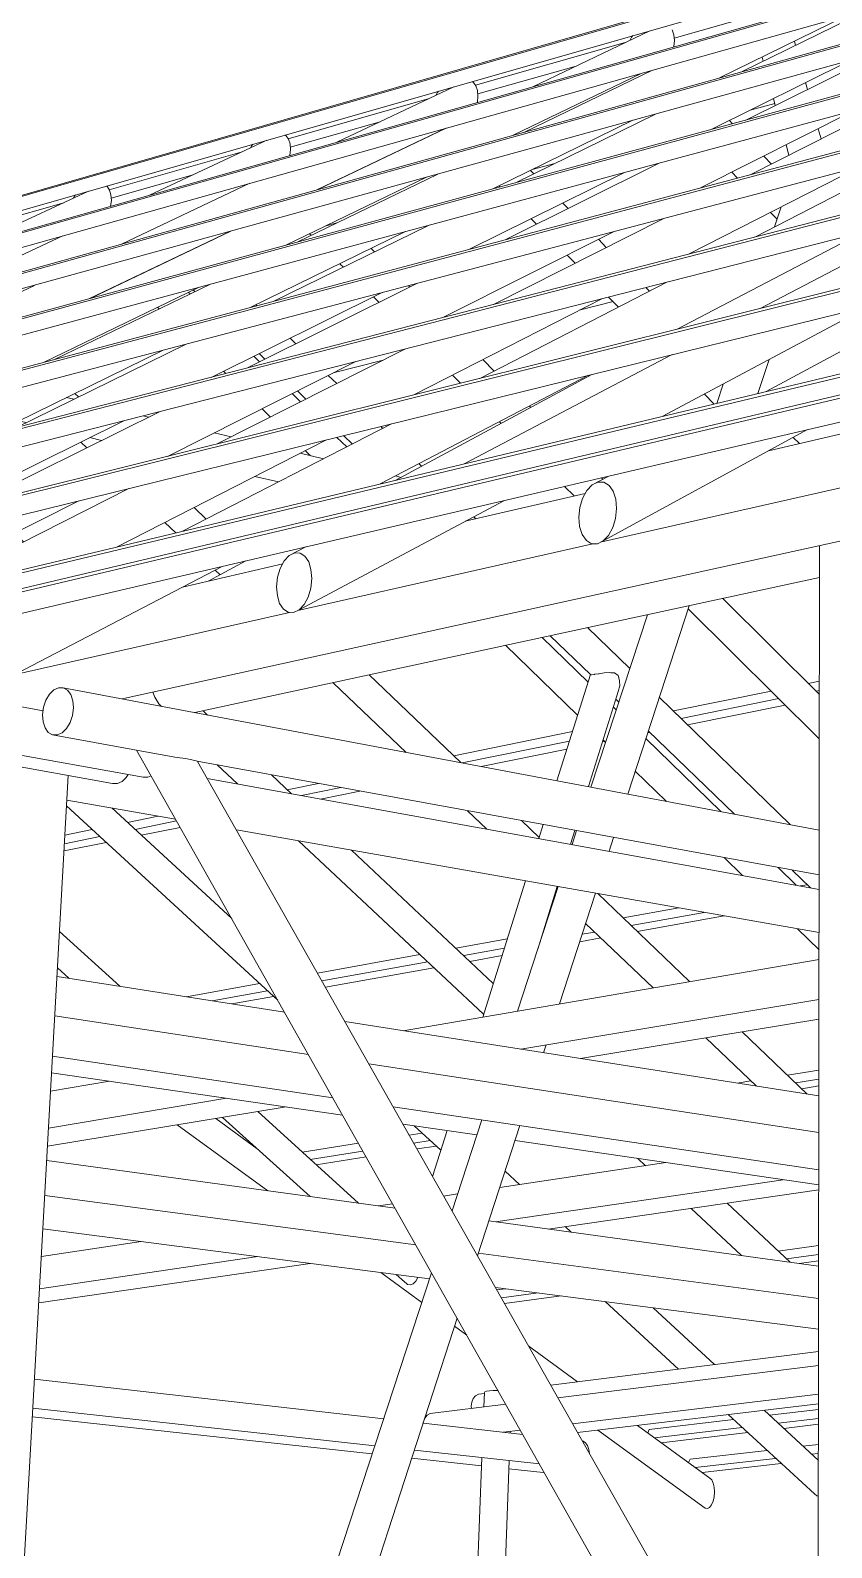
# Model space of a CAD drawing. Header units: millimetres. Extents: x -71878 to 121433, y -67383 to 83273.
# Drawn here: x -41874 to -31447, y 53587 to 73334 of the extents above; entities that cross this region are included whole.
import ezdxf

# ---------------------------------------------------------------- set-up
doc = ezdxf.new("R2010")
doc.units = ezdxf.units.MM
doc.header["$MEASUREMENT"] = 0
for name, color, linetype in [('COLUMNAS', 7, 'Continuous'), ('ENTIRADO', 7, 'Continuous'), ('Vigas', 7, 'Continuous')]:
    doc.layers.add(name, color=color, linetype=linetype)
for name, color, linetype, lineweight in [('COLUMNAS_Pluma_Nº__1', 7, 'Continuous', 0), ('ENTIRADO_Pluma_Nº__21', 7, 'Continuous', 5), ('Vigas_Pluma_Nº__21', 7, 'Continuous', 5)]:
    doc.layers.add(name, color=color, linetype=linetype, lineweight=lineweight)

# ---------------------------------------------------------------- blocks, each defined once
blk = doc.blocks.new('Elem Sección_1_3')
at = {"layer": 'COLUMNAS_Pluma_Nº__1', "linetype": 'Continuous'}
for p, q in [((-1514, -20779), (-9887, -5942)), ((-1022, -20347), (-9094, -6087))]:
    blk.add_line(p, q, dxfattribs=at)
blk = doc.blocks.new('Elem Sección_34_3')
at = {"layer": 'Vigas_Pluma_Nº__21', "linetype": 'Continuous'}
for p, q in [((-10903, -5129), (-10965, -5158)), ((-10841, -5130), (-10903, -5129)), ((-10786, -5161), (-10841, -5130)), ((-1005, -6981), (-10841, -5130)), ((-11069, -5292), (-11099, -5383)), ((-11022, -5214), (-11069, -5292)), ((-10965, -5158), (-11022, -5214)), ((-10743, -5219), (-10786, -5161)), ((-10717, -5299), (-10743, -5219)), ((-10709, -5392), (-10717, -5299)), ((-11099, -5383), (-11112, -5480)), ((-11112, -5480), (-11104, -5573)), ((-10752, -5581), (-10722, -5489)), ((-10722, -5489), (-10709, -5392)), ((-11104, -5573), (-11078, -5652)), ((-11078, -5652), (-11036, -5710)), ((-11036, -5710), (-10981, -5742)), ((-10919, -5743), (-10856, -5715)), ((-10856, -5715), (-10799, -5659)), ((-10799, -5659), (-10752, -5581)), ((-10981, -5742), (-10919, -5743)), ((-9390, -6033), (-10981, -5742)), ((-9390, -6033), (-9359, -6036)), ((-9359, -6036), (-9252, -6052)), ((-9252, -6052), (-9167, -6066)), ((-9167, -6066), (-9112, -6079)), ((-9098, -6086), (-9112, -6079)), ((-1006, -7566), (-9098, -6086))]:
    blk.add_line(p, q, dxfattribs=at)
blk = doc.blocks.new('Elem Sección_35_3')
at = {"layer": 'Vigas_Pluma_Nº__21', "linetype": 'Continuous'}
for p, q in [((-6821, -15100), (-11243, -14618)), ((-5399, -15255), (-6307, -15156)), ((-4595, -15342), (-5043, -15293)), ((-4595, -15342), (-4584, -15339))]:
    blk.add_line(p, q, dxfattribs=at)
blk = doc.blocks.new('Elem Sección_37_3')
at = {"layer": 'Vigas_Pluma_Nº__21', "linetype": 'Continuous'}
for p, q in [((-6074, -12822), (-11107, -12171)), ((-1013, -13477), (-5219, -12933))]:
    blk.add_line(p, q, dxfattribs=at)
blk = doc.blocks.new('Elem Sección_38_3')
at = {"layer": 'Vigas_Pluma_Nº__21', "linetype": 'Continuous'}
for p, q in [((-1006, -7753), (-8968, -6310)), ((-9380, -6840), (-10795, -6591)), ((-1007, -8315), (-8588, -6980))]:
    blk.add_line(p, q, dxfattribs=at)
blk = doc.blocks.new('Elem Sección_39_3')
at = {"layer": 'Vigas_Pluma_Nº__21', "linetype": 'Continuous'}
for p, q in [((-10923, -8886), (-7964, -9350)), ((-7177, -9474), (-1010, -10441))]:
    blk.add_line(p, q, dxfattribs=at)
blk = doc.blocks.new('Elem Sección_41_3')
at = {"layer": 'Vigas_Pluma_Nº__21', "linetype": 'Continuous'}
blk.add_line((4701, -2024), (-10075, -5274), dxfattribs=at)
blk = doc.blocks.new('Elem Sección_42_3')
at = {"layer": 'Vigas_Pluma_Nº__21', "linetype": 'Continuous'}
for p, q in [((-9131, -5452), (-1001, -3694)), ((-9650, -5251), (-9675, -5186)), ((-9596, -5337), (-9650, -5251)), ((-9596, -5337), (-9563, -5371))]:
    blk.add_line(p, q, dxfattribs=at)
blk = doc.blocks.new('Elem Sección_43_3')
at = {"layer": 'Vigas_Pluma_Nº__21', "linetype": 'Continuous'}
for p, q in [((-4110, -9955), (-1008, -9444)), ((-11047, -11097), (-7941, -10585))]:
    blk.add_line(p, q, dxfattribs=at)
blk = doc.blocks.new('Elem Sección_44_3')
at = {"layer": 'Vigas_Pluma_Nº__21', "linetype": 'Continuous'}
for p, q in [((-6418, -9593), (-1007, -8664)), ((-4887, -9833), (-1008, -9185)), ((-11007, -10380), (-10242, -10249)), ((-11034, -10859), (-8717, -10472))]:
    blk.add_line(p, q, dxfattribs=at)
blk = doc.blocks.new('Elem Sección_45_3')
at = {"layer": 'Vigas_Pluma_Nº__21', "linetype": 'Continuous'}
blk.add_line((-1015, -14448), (-4149, -14823), dxfattribs=at)
blk = doc.blocks.new('Elem Sección_46_3')
at = {"layer": 'Vigas_Pluma_Nº__21', "linetype": 'Continuous'}
for p, q in [((-4406, -14369), (-1014, -13948)), ((-4214, -14709), (-1015, -14322)), ((-6105, -14597), (-6135, -14633)), ((-6068, -14576), (-6105, -14597)), ((-6068, -14576), (-5084, -14454)), ((-6156, -14690), (-6157, -14700)), ((-6135, -14633), (-6146, -14660)), ((-5118, -14818), (-4893, -14791))]:
    blk.add_line(p, q, dxfattribs=at)
blk = doc.blocks.new('Elem Sección_47_3')
at = {"layer": 'Vigas_Pluma_Nº__21', "linetype": 'Continuous'}
for p, q in [((-5162, -11634), (-3000, -11309)), ((-5216, -12081), (-1473, -11532)), ((-6741, -11872), (-6556, -11844)), ((-5892, -11744), (-5712, -11717)), ((-11127, -12532), (-9828, -12337)), ((-11150, -12950), (-8308, -12533))]:
    blk.add_line(p, q, dxfattribs=at)
blk = doc.blocks.new('Elem Sección_48_3')
at = {"layer": 'Vigas_Pluma_Nº__21', "linetype": 'Continuous'}
for p, q in [((-4534, -12174), (-1011, -11665)), ((-11160, -13133), (-7627, -12622))]:
    blk.add_line(p, q, dxfattribs=at)
blk = doc.blocks.new('Elem Sección_49_3')
at = {"layer": 'Vigas_Pluma_Nº__21', "linetype": 'Continuous'}
for p, q in [((-6671, -14642), (-11216, -14129)), ((-6786, -14994), (-11237, -14505)), ((-4862, -14847), (-6159, -14700)), ((-4078, -14935), (-4086, -14935)), ((-4044, -14957), (-4078, -14935)), ((-4018, -14993), (-4044, -14957)), ((-4001, -15041), (-4018, -14993)), ((-4646, -15229), (-6273, -15051)), ((-3995, -15095), (-4001, -15041))]:
    blk.add_line(p, q, dxfattribs=at)
blk = doc.blocks.new('Elem Sección_50_3')
at = {"layer": 'Vigas_Pluma_Nº__21', "linetype": 'Continuous'}
for p, q in [((-10952, -9401), (-7651, -9904)), ((-10981, -9925), (-7334, -10465)), ((-6865, -10024), (-1010, -10917)), ((-6550, -10582), (-1011, -11402))]:
    blk.add_line(p, q, dxfattribs=at)
blk = doc.blocks.new('Elem Sección_51_3')
at = {"layer": 'Vigas_Pluma_Nº__21', "linetype": 'Continuous'}
for p, q in [((-7206, -10693), (-10993, -10139)), ((-5460, -10949), (-6422, -10808)), ((-1011, -11600), (-4963, -11022))]:
    blk.add_line(p, q, dxfattribs=at)
blk = doc.blocks.new('Elem Sección_54_3')
at = {"layer": 'Vigas_Pluma_Nº__21', "linetype": 'Continuous'}
for p, q in [((-4499, -14205), (-1014, -13767)), ((-5506, -14380), (-5525, -14427)), ((-5476, -14344), (-5506, -14380)), ((-5440, -14323), (-5476, -14344)), ((-5440, -14323), (-5362, -14314)), ((-5525, -14427), (-5532, -14481)), ((-5532, -14481), (-5529, -14509))]:
    blk.add_line(p, q, dxfattribs=at)
blk = doc.blocks.new('Elem Sección_57_3')
at = {"layer": 'Vigas_Pluma_Nº__21', "linetype": 'Continuous'}
for p, q in [((-1663, -2045), (195, -1613)), ((-3833, -3228), (310, -2291)), ((-5611, -2963), (-4049, -2600)), ((-7790, -4123), (-3950, -3254)), ((-9288, -3818), (-7985, -3515)), ((-11469, -4955), (-7899, -4148))]:
    blk.add_line(p, q, dxfattribs=at)
blk = doc.blocks.new('Elem Sección_59_3')
at = {"layer": 'COLUMNAS_Pluma_Nº__1', "linetype": 'Continuous'}
blk.add_line((-11611, -21197), (-10777, -6271), dxfattribs=at)
blk = doc.blocks.new('Elem Sección_61_3')
at = {"layer": 'Vigas_Pluma_Nº__21', "linetype": 'Continuous'}
for p, q in [((-6524, -11902), (-11057, -11282)), ((-6254, -12380), (-11083, -11738)), ((-1012, -12656), (-5303, -12069)), ((-1013, -13077), (-5440, -12488))]:
    blk.add_line(p, q, dxfattribs=at)
blk = doc.blocks.new('Elem Sección_66_3')
at = {"layer": 'Vigas_Pluma_Nº__21', "linetype": 'Continuous'}
for p, q in [((-11815, -5347), (-11754, -5319)), ((-11754, -5319), (-11693, -5320)), ((-11693, -5320), (-11639, -5351)), ((-11693, -5320), (-11105, -5429)), ((-11948, -5571), (-11917, -5480)), ((-11917, -5480), (-11872, -5403)), ((-11872, -5403), (-11815, -5347)), ((-11639, -5351), (-11597, -5409)), ((-11597, -5409), (-11571, -5488)), ((-11571, -5488), (-11564, -5580)), ((-11960, -5667), (-11948, -5571)), ((-11953, -5759), (-11960, -5667)), ((-11577, -5676), (-11607, -5768)), ((-11564, -5580), (-11577, -5676)), ((-11927, -5838), (-11953, -5759)), ((-11886, -5895), (-11927, -5838)), ((-11832, -5927), (-11886, -5895)), ((-11709, -5900), (-11771, -5928)), ((-11653, -5845), (-11709, -5900)), ((-11607, -5768), (-11653, -5845)), ((-11771, -5928), (-11832, -5927)), ((-11832, -5927), (-9804, -6292)), ((-9743, -6294), (-9804, -6292)), ((-9700, -6275), (-9743, -6294))]:
    blk.add_line(p, q, dxfattribs=at)
blk = doc.blocks.new('Elem Sección_67_3')
at = {"layer": 'Vigas_Pluma_Nº__21', "linetype": 'Continuous'}
for p, q in [((-12310, -5567), (-12265, -5490)), ((-12265, -5490), (-12209, -5435)), ((-12209, -5435), (-12148, -5407)), ((-12148, -5407), (-12088, -5408)), ((-12088, -5408), (-12034, -5439)), ((-12088, -5408), (-11896, -5444)), ((-12034, -5439), (-11992, -5497)), ((-11992, -5497), (-11967, -5575)), ((-12353, -5753), (-12340, -5658)), ((-12340, -5658), (-12310, -5567)), ((-11960, -5667), (-11972, -5763)), ((-11967, -5575), (-11960, -5667)), ((-12346, -5845), (-12353, -5753)), ((-12320, -5923), (-12346, -5845)), ((-12279, -5981), (-12320, -5923)), ((-12003, -5854), (-12048, -5931)), ((-11972, -5763), (-12003, -5854)), ((-12226, -6012), (-12279, -5981)), ((-12165, -6014), (-12226, -6012)), ((-12226, -6012), (-10199, -6375)), ((-12104, -5986), (-12165, -6014)), ((-12048, -5931), (-12104, -5986)), ((-10021, -6295), (-10077, -6349)), ((-9998, -6257), (-10021, -6295)), ((-10138, -6377), (-10199, -6375)), ((-10077, -6349), (-10138, -6377))]:
    blk.add_line(p, q, dxfattribs=at)
blk = doc.blocks.new('Elem Sección_79_3')
at = {"layer": 'COLUMNAS_Pluma_Nº__1', "linetype": 'Continuous'}
for p, q in [((-1023, -20748), (-1000, -3278)), ((-382, -20464), (-330, -3514)), ((-384, -21408), (-384, -21366))]:
    blk.add_line(p, q, dxfattribs=at)
blk = doc.blocks.new('Elem Sección_156_3')
at = {"layer": 'COLUMNAS_Pluma_Nº__1', "linetype": 'Continuous'}
for p, q in [((4057, -13751), (4016, -13823)), ((3871, -14079), (3568, -14612)), ((4265, -14177), (3715, -15148)), ((3248, -15176), (280, -20403)), ((3395, -15712), (720, -20432)), ((-2096, -24587), (-5584, -30730)), ((-1642, -24600), (-5117, -30730)), ((-5576, -30732), (-5584, -30730)), ((-5545, -30733), (-5576, -30732)), ((-5495, -30734), (-5545, -30733)), ((-5431, -30735), (-5495, -30734)), ((-5359, -30735), (-5431, -30735)), ((-5287, -30735), (-5359, -30735)), ((-5220, -30734), (-5287, -30735)), ((-5167, -30733), (-5220, -30734)), ((-5131, -30732), (-5167, -30733)), ((-5117, -30730), (-5131, -30732))]:
    blk.add_line(p, q, dxfattribs=at)
blk = doc.blocks.new('Elem Sección_158_3')
at = {"layer": 'COLUMNAS_Pluma_Nº__1', "linetype": 'Continuous'}
for p, q in [((-5362, -14300), (-5369, -14489)), ((-5356, -14292), (-5362, -14300)), ((-5333, -14285), (-5356, -14292)), ((-5295, -14280), (-5333, -14285)), ((-5247, -14276), (-5295, -14280)), ((-5192, -14275), (-5247, -14276)), ((-5184, -14275), (-5192, -14275)), ((-5025, -14807), (-5026, -14828)), ((-5395, -15147), (-5604, -20478)), ((-5039, -15186), (-5232, -20485)), ((-5386, -24714), (-5604, -30717)), ((-5617, -30719), (-5647, -30721)), ((-5604, -30717), (-5617, -30719))]:
    blk.add_line(p, q, dxfattribs=at)
blk = doc.blocks.new('Elem Sección_170_3')
at = {"layer": 'Vigas_Pluma_Nº__21', "linetype": 'Continuous'}
for p, q in [((-1697, -1275), (995, 171)), ((-3815, -3219), (-1156, -1769)), ((-4084, -2664), (-4029, -2563)), ((-4029, -2563), (-3960, -2490)), ((-3960, -2490), (-3744, -2374)), ((-3960, -2490), (-3884, -2453)), ((-3884, -2453), (-3808, -2455)), ((-3808, -2455), (-3740, -2496)), ((-3740, -2496), (-3686, -2572)), ((-4120, -2784), (-4084, -2664)), ((-3686, -2572), (-3652, -2676)), ((-3652, -2676), (-3641, -2797)), ((-4133, -2910), (-4120, -2784)), ((-4122, -3032), (-4133, -2910)), ((-3654, -2925), (-3690, -3045)), ((-3641, -2797), (-3654, -2925)), ((-4089, -3136), (-4122, -3032)), ((-4035, -3212), (-4089, -3136)), ((-3746, -3147), (-3815, -3219)), ((-3690, -3045), (-3746, -3147)), ((-3967, -3254), (-4035, -3212)), ((-3891, -3256), (-3967, -3254)), ((-3815, -3219), (-3891, -3256))]:
    blk.add_line(p, q, dxfattribs=at)
blk = doc.blocks.new('Elem Sección_171_3')
at = {"layer": 'Vigas_Pluma_Nº__21', "linetype": 'Continuous'}
for p, q in [((652, 1079), (-1775, -194)), ((-351, -161), (-3050, -1599)), ((-2917, -794), (-5627, -2216)), ((-5101, -2692), (-7774, -4115)), ((-7684, -3296), (-7901, -3409)), ((-7966, -3479), (-8018, -3576)), ((-7901, -3409), (-7966, -3479)), ((-7830, -3374), (-7901, -3409)), ((-7760, -3376), (-7830, -3374)), ((-7697, -3417), (-7760, -3376)), ((-7648, -3491), (-7697, -3417)), ((-7618, -3592), (-7648, -3491)), ((-8052, -3692), (-8065, -3814)), ((-8018, -3576), (-8052, -3692)), ((-7622, -3832), (-7609, -3709)), ((-7609, -3709), (-7618, -3592)), ((-8065, -3814), (-8056, -3931)), ((-8056, -3931), (-8026, -4032)), ((-7709, -4045), (-7657, -3948)), ((-7657, -3948), (-7622, -3832)), ((-8026, -4032), (-7977, -4106)), ((-7977, -4106), (-7915, -4147)), ((-7845, -4150), (-7774, -4115)), ((-7774, -4115), (-7709, -4045)), ((-7915, -4147), (-7845, -4150))]:
    blk.add_line(p, q, dxfattribs=at)
blk = doc.blocks.new('Elem Sección_172_3')
at = {"layer": 'Vigas_Pluma_Nº__21', "linetype": 'Continuous'}
for p, q in [((354, 1867), (-1842, 737)), ((-428, 803), (-2860, -465)), ((-2980, 152), (-5421, -1104)), ((-4005, -1062), (-6718, -2477)), ((-6569, -1694), (-9288, -3093)), ((-8776, -3551), (-11454, -4948))]:
    blk.add_line(p, q, dxfattribs=at)
blk = doc.blocks.new('Elem Sección_173_3')
at = {"layer": 'Vigas_Pluma_Nº__21', "linetype": 'Continuous'}
for p, q in [((91, 2555), (-1904, 1547)), ((-495, 1643), (-2695, 517)), ((-3037, 975), (-5245, -141)), ((-3834, -66), (-6278, -1318)), ((-6388, -718), (-8837, -1956)), ((-7427, -1906), (-10147, -3299)), ((-9988, -2537), (-12709, -3912))]:
    blk.add_line(p, q, dxfattribs=at)
blk = doc.blocks.new('Elem Sección_174_3')
at = {"layer": 'Vigas_Pluma_Nº__21', "linetype": 'Continuous'}
for p, q in [((-143, 3162), (-1959, 2259)), ((-551, 2382), (-2548, 1376)), ((-3088, 1698), (-5093, 701)), ((-3682, 805), (-5893, -308)), ((-6230, 135), (-8446, -967)), ((-7036, -884), (-9486, -2118)), ((-9591, -1536), (-12043, -2755)), ((-10637, -2697), (-13358, -4067))]:
    blk.add_line(p, q, dxfattribs=at)
blk = doc.blocks.new('Elem Sección_175_3')
at = {"layer": 'Vigas_Pluma_Nº__21', "linetype": 'Continuous'}
for p, q in [((-350, 3702), (-2007, 2889)), ((-600, 3036), (-2418, 2134)), ((-3133, 2338), (-4958, 1443)), ((-3548, 1574), (-5554, 578)), ((-6091, 887), (-8102, -98)), ((-6692, 13), (-8908, -1086)), ((-9243, -657), (-11461, -1745)), ((-10054, -1654), (-12505, -2871))]:
    blk.add_line(p, q, dxfattribs=at)
blk = doc.blocks.new('Elem Sección_176_3')
at = {"layer": 'Vigas_Pluma_Nº__21', "linetype": 'Continuous'}
for p, q in [((-2302, 2807), (-644, 3619)), ((-4838, 2103), (-3173, 2908)), ((-5254, 1362), (-3428, 2256)), ((-7798, 670), (-5968, 1556)), ((-8399, -177), (-6388, 807)), ((-10948, -854), (-8934, 120)), ((-11758, -1821), (-9540, -735))]:
    blk.add_line(p, q, dxfattribs=at)
blk = doc.blocks.new('Elem Sección_177_3')
at = {"layer": 'Vigas_Pluma_Nº__21', "linetype": 'Continuous'}
for p, q in [((-4731, 2693), (-3210, 3420)), ((-2917, 3433), (-2895, 3370)), ((-2895, 3370), (-2888, 3295)), ((-2896, 3215), (-2897, 3212)), ((-2888, 3295), (-2896, 3215)), ((-4987, 2061), (-3322, 2867)), ((-7527, 1355), (-5858, 2154)), ((-7947, 630), (-6117, 1515)), ((-10492, -63), (-8660, 814)), ((-11097, -894), (-9083, 80))]:
    blk.add_line(p, q, dxfattribs=at)
blk = doc.blocks.new('Elem Sección_178_3')
at = {"layer": 'Vigas_Pluma_Nº__21', "linetype": 'Continuous'}
for p, q in [((-5758, 2692), (-7284, 1970)), ((-5504, 2749), (-5522, 2759)), ((-5471, 2705), (-5504, 2749)), ((-5451, 2642), (-5471, 2705)), ((-5453, 2491), (-5445, 2569)), ((-5445, 2569), (-5451, 2642)), ((-5454, 2488), (-5453, 2491)), ((-5874, 2149), (-7543, 1351)), ((-8413, 1436), (-10085, 644)), ((-8676, 809), (-10509, -67)), ((-11218, 108), (-13051, -759))]:
    blk.add_line(p, q, dxfattribs=at)
blk = doc.blocks.new('Elem Sección_179_3')
at = {"layer": 'Vigas_Pluma_Nº__21', "linetype": 'Continuous'}
for p, q in [((-9719, 1280), (-8191, 1996)), ((-7957, 2063), (-7940, 2053)), ((-7940, 2053), (-7910, 2009)), ((-7910, 2009), (-7891, 1948)), ((-7893, 1800), (-7894, 1797)), ((-7885, 1876), (-7893, 1800)), ((-7891, 1948), (-7885, 1876)), ((-12521, -33), (-10849, 751))]:
    blk.add_line(p, q, dxfattribs=at)
blk = doc.blocks.new('Elem Sección_180_3')
at = {"layer": 'Vigas_Pluma_Nº__21', "linetype": 'Continuous'}
for p, q in [((-10268, 1388), (-10284, 1398)), ((-10239, 1345), (-10268, 1388)), ((-10515, 1332), (-12043, 622)), ((-10221, 1285), (-10239, 1345)), ((-10225, 1140), (-10216, 1214)), ((-10216, 1214), (-10221, 1285)), ((-10226, 1137), (-10225, 1140))]:
    blk.add_line(p, q, dxfattribs=at)
blk = doc.blocks.new('Elem Sección_201_3')
at = {"layer": 'ENTIRADO_Pluma_Nº__21', "linetype": 'Continuous'}
for p, q in [((2031, -707), (-41152, -10926)), ((2181, -624), (-41013, -10864)), ((2140, -998), (-41074, -11105))]:
    blk.add_line(p, q, dxfattribs=at)
blk = doc.blocks.new('Elem Sección_202_3')
at = {"layer": 'ENTIRADO_Pluma_Nº__21', "linetype": 'Continuous'}
for p, q in [((-1015, -14978), (-1216, -15001)), ((-2705, -15213), (-2686, -15170)), ((-1684, -15055), (-2686, -15170)), ((-1572, -15158), (-2618, -15277)), ((-1015, -15094), (-1104, -15104)), ((-1016, -15170), (-1031, -15172)), ((-1499, -15225), (-2530, -15341))]:
    blk.add_line(p, q, dxfattribs=at)
blk = doc.blocks.new('Elem Sección_203_3')
at = {"layer": 'Vigas_Pluma_Nº__21', "linetype": 'Continuous'}
for p, q in [((-1905, 2388), (-1584, 2476)), ((-4739, 1614), (-4444, 1695)), ((-7432, 879), (-7283, 920))]:
    blk.add_line(p, q, dxfattribs=at)
blk = doc.blocks.new('Elem Sección_205_3')
at = {"layer": 'Vigas_Pluma_Nº__21', "linetype": 'Continuous'}
for p, q in [((-21221, -1737), (-21239, -1738)), ((-21203, -1756), (-21221, -1737)), ((-21162, -1780), (-21221, -1737)), ((-21195, -1778), (-21203, -1756)), ((-21190, -1793), (-21195, -1778)), ((-21195, -1778), (-21191, -1793)), ((-21188, -1792), (-21195, -1778)), ((-18740, -4007), (-18743, -4005)), ((-18646, -3962), (-18648, -3960)), ((-17287, -4601), (-17347, -4557)), ((-17666, -4787), (-17726, -4743)), ((-13951, -7028), (-14517, -6617)), ((-13783, -7606), (-15001, -6721)), ((-11530, -8791), (-13345, -7470)), ((-12322, -8666), (-13177, -8046)), ((-8178, -11676), (-9358, -10819)), ((-8319, -11128), (-8857, -10736)), ((-6175, -13130), (-6711, -12740)), ((-6509, -12766), (-6402, -12860)), ((-6402, -12860), (-6377, -12883)), ((-5592, -13553), (-5749, -13439)), ((-4151, -14161), (-4784, -13700)), ((-2488, -15806), (-3885, -14792)), ((-2429, -15414), (-3369, -14730)), ((-2404, -15438), (-2429, -15414)), ((-2384, -15479), (-2404, -15438)), ((-2372, -15533), (-2384, -15479)), ((-2368, -15594), (-2372, -15533)), ((-2372, -15657), (-2368, -15594)), ((-2460, -15811), (-2432, -15797)), ((-2432, -15797), (-2406, -15764)), ((-2406, -15764), (-2386, -15716)), ((-2386, -15716), (-2372, -15657)), ((-2488, -15806), (-2460, -15811))]:
    blk.add_line(p, q, dxfattribs=at)
blk = doc.blocks.new('Elem Sección_212_3')
at = {"layer": 'Vigas_Pluma_Nº__21', "linetype": 'Continuous'}
for p, q in [((8019, 5210), (8022, 5208)), ((2177, 1904), (2143, 1924)), ((2167, 1874), (2177, 1904)), ((2179, 1916), (2177, 1904)), ((2177, 1904), (2194, 1888)), ((-3965, -1052), (-6521, -2430)), ((-8464, -3478), (-8948, -3739))]:
    blk.add_line(p, q, dxfattribs=at)
blk = doc.blocks.new('Elem Sección_216_3')
at = {"layer": 'Vigas_Pluma_Nº__21', "linetype": 'Continuous'}
for p, q in [((-9001, 650), (-9005, 652)), ((-9005, 652), (-9005, 652)), ((-10493, -63), (-10301, 32)), ((-14426, -2510), (-14019, -2306)), ((-16206, -3398), (-15497, -3044))]:
    blk.add_line(p, q, dxfattribs=at)
blk = doc.blocks.new('Elem Sección_217_3')
at = {"layer": 'Vigas_Pluma_Nº__21', "linetype": 'Continuous'}
for p, q in [((-9128, 27), (-9150, 48)), ((-8325, -158), (-8336, -146)), ((-7815, -653), (-7890, -581)), ((-8219, -854), (-8294, -781)), ((-7283, -1171), (-7393, -1064)), ((-7684, -1373), (-7794, -1266)), ((-6684, -1753), (-6709, -1729)), ((-7080, -1957), (-7193, -1848)), ((-6178, -2245), (-6211, -2213)), ((-6476, -2383), (-6450, -2392)), ((-5473, -2931), (-5501, -2904)), ((-3983, -4958), (-4506, -4452)), ((-3470, -4879), (-4018, -4346)), ((-3804, -4937), (-3801, -4936)), ((-3801, -4936), (-3731, -4929)), ((-3717, -4933), (-3731, -4929)), ((-3717, -4933), (-3667, -4933)), ((-3667, -4933), (-3622, -4968)), ((-3983, -4958), (-3967, -4961)), ((-3967, -4961), (-3964, -4959)), ((-3964, -4959), (-3931, -4957)), ((-3931, -4957), (-3924, -4954)), ((-3875, -4948), (-3924, -4954)), ((-3875, -4948), (-3868, -4946)), ((-3804, -4937), (-3868, -4946)), ((-3622, -4968), (-3602, -5035)), ((-3607, -5128), (-3618, -5165)), ((-3607, -5128), (-3601, -5105)), ((-3602, -5044), (-3602, -5035)), ((-3602, -5044), (-3601, -5105)), ((-3613, -5316), (-3653, -5278)), ((-1382, -6910), (-3087, -5252)), ((-2109, -6774), (-3229, -5689)), ((-1119, -7732), (-1357, -7502)), ((-285, -8540), (-345, -8482)), ((1687, -10450), (408, -9211)), ((1845, -10048), (901, -9130)), ((1823, -10583), (1756, -10517)), ((4284, -12966), (3565, -12270)), ((4292, -12428), (4229, -12367))]:
    blk.add_line(p, q, dxfattribs=at)
blk = doc.blocks.new('Elem Sección_218_3')
at = {"layer": 'Vigas_Pluma_Nº__21', "linetype": 'Continuous'}
for p, q in [((-10800, -1353), (-10706, -1375)), ((-12267, -1459), (-12221, -1470)), ((-11423, -1657), (-11328, -1679)), ((-9803, -1590), (-9733, -1607)), ((-10497, -1874), (-10343, -1910)), ((-8877, -1811), (-8655, -1864)), ((-9477, -2113), (-9472, -2114)), ((-7761, -2077), (-7455, -2150)), ((-8349, -2378), (-8039, -2450)), ((-6518, -2373), (-6476, -2383))]:
    blk.add_line(p, q, dxfattribs=at)
blk = doc.blocks.new('Elem Sección_220_3')
at = {"layer": 'COLUMNAS_Pluma_Nº__1', "linetype": 'Continuous'}
for p, q in [((-3983, -4958), (-4417, -6339)), ((-3618, -5165), (-4008, -6416)), ((-4596, -6910), (-4653, -7092)), ((-4185, -6985), (-4242, -7166)), ((-4826, -7642), (-5383, -9415)), ((-4413, -7715), (-4668, -8533)), ((-5848, -10892), (-6036, -11490))]:
    blk.add_line(p, q, dxfattribs=at)
blk = doc.blocks.new('Elem Sección_237_3')
at = {"layer": 'Vigas_Pluma_Nº__21', "linetype": 'Continuous'}
for p, q in [((-3428, 3358), (-3447, 3337)), ((-3269, 3392), (-3283, 3399)), ((-3447, 3337), (-3469, 3296)), ((-2132, 2212), (-2174, 2255)), ((-1627, 1687), (-1727, 1790)), ((-2069, 1503), (-2143, 1580)), ((-1553, 968), (-1639, 1058)), ((227, -242), (53, -62)), ((-176, -458), (-355, -272)), ((3176, -3311), (2762, -2880)), ((3426, -4189), (2266, -2987)), ((4413, -4597), (3962, -4128)), ((4403, -5201), (4211, -5001)), ((6552, -6822), (5099, -5311)), ((6502, -7375), (5089, -5911)), ((8407, -8753), (7695, -8012)), ((7705, -8621), (7229, -8127)), ((8536, -9482), (8337, -9275)), ((9112, -9485), (9031, -9402)), ((11191, -12231), (9215, -10185)), ((11691, -12169), (9819, -10222)), ((12960, -14064), (12691, -13785))]:
    blk.add_line(p, q, dxfattribs=at)
blk = doc.blocks.new('Elem Sección_238_3')
at = {"layer": 'Vigas_Pluma_Nº__21', "linetype": 'Continuous'}
for p, q in [((-5977, 2614), (-5995, 2580)), ((-5958, 2635), (-5977, 2614)), ((-5809, 2668), (-5820, 2674)), ((-4717, 1561), (-4760, 1604)), ((-5161, 1388), (-5175, 1401)), ((-4273, 1108), (-4342, 1179)), ((-4684, 904), (-4754, 975)), ((-3775, 602), (-3878, 707)), ((-4182, 396), (-4286, 501)), ((-3214, 32), (-3261, 80)), ((-3617, -176), (-3747, -44)), ((-2372, -1437), (-2501, -1306)), ((-1263, -1952), (-1343, -1871)), ((201, -4042), (-294, -3541)), ((4365, -7676), (631, -3879)), ((3929, -7817), (858, -4708)), ((5622, -8954), (5412, -8740)), ((6034, -9949), (5564, -9472)), ((6488, -9835), (6251, -9593)), ((8561, -11942), (7173, -10531)), ((7901, -11839), (7160, -11089)), ((10399, -14369), (9263, -13219)), ((10569, -13985), (9777, -13179)), ((10604, -14031), (10569, -13985)), ((10627, -14091), (10604, -14031)), ((10636, -14160), (10627, -14091)), ((10630, -14230), (10636, -14160)), ((10399, -14369), (10442, -14396)), ((10442, -14396), (10490, -14402)), ((10490, -14402), (10536, -14386)), ((10536, -14386), (10578, -14349)), ((10578, -14349), (10610, -14296)), ((10610, -14296), (10630, -14230))]:
    blk.add_line(p, q, dxfattribs=at)
blk = doc.blocks.new('Elem Sección_239_3')
at = {"layer": 'Vigas_Pluma_Nº__21', "linetype": 'Continuous'}
for p, q in [((-8242, 1982), (-8233, 1977)), ((-8407, 1895), (-8392, 1924)), ((-8392, 1924), (-8374, 1944)), ((-7636, 780), (-7614, 759)), ((-6835, 588), (-6791, 544)), ((-7241, 390), (-7197, 345)), ((-6348, 104), (-6330, 85)), ((-6805, -43), (-6733, -115)), ((-5382, -859), (-5233, -1007)), ((-5778, -1061), (-5672, -1166)), ((-4774, -1463), (-4758, -1480)), ((-5166, -1668), (-5145, -1688)), ((-4318, -2508), (-4192, -2633)), ((-3837, -2396), (-3819, -2414)), ((-2712, -4100), (-1004, -5794)), ((-2260, -3966), (-1003, -5217)), ((-337, -5879), (1094, -7304)), ((-339, -6452), (476, -7260)), ((1190, -7968), (1307, -8084)), ((1889, -8096), (1950, -8156)), ((2154, -8924), (3564, -10321)), ((2779, -8982), (4051, -10247)), ((4164, -10916), (4313, -11064)), ((4998, -11190), (5228, -11420)), ((5870, -12607), (6133, -12868)), ((7275, -13457), (8085, -14263)), ((7097, -13824), (7920, -14639)), ((8085, -14263), (8118, -14309)), ((8118, -14309), (8140, -14368)), ((8140, -14368), (8149, -14435)), ((8123, -14568), (8092, -14621)), ((8143, -14504), (8123, -14568)), ((8149, -14435), (8143, -14504)), ((7962, -14666), (7920, -14639)), ((8007, -14672), (7962, -14666)), ((8052, -14657), (8007, -14672)), ((8092, -14621), (8052, -14657))]:
    blk.add_line(p, q, dxfattribs=at)
blk = doc.blocks.new('Elem Sección_240_3')
at = {"layer": 'Vigas_Pluma_Nº__21', "linetype": 'Continuous'}
for p, q in [((-10712, 1240), (-10700, 1265)), ((-10700, 1265), (-10683, 1284)), ((-10557, 1320), (-10550, 1316)), ((-9214, 17), (-9192, -4)), ((-9615, -177), (-9593, -198)), ((-8362, -815), (-8287, -888)), ((-8757, -1011), (-8727, -1039)), ((-7864, -1301), (-7753, -1408)), ((-8255, -1498), (-8144, -1606)), ((-7280, -1870), (-7152, -1994)), ((-7694, -2043), (-7626, -2109)), ((-4610, -4474), (-4013, -5056)), ((-5086, -4577), (-4149, -5487)), ((-3684, -5378), (-3645, -5415)), ((-3818, -5808), (-3785, -5841)), ((-3261, -5790), (-2287, -6740)), ((-3400, -6215), (-2997, -6607)), ((-2241, -7340), (-2003, -7572)), ((-1540, -7468), (-1305, -7698)), ((-1289, -8265), (-1007, -8539)), ((270, -9234), (1539, -10473)), ((-211, -9313), (1194, -10677)), ((1608, -10539), (1675, -10605)), ((3350, -12238), (4239, -13106)), ((2962, -12395), (3756, -13167)), ((4944, -14320), (5218, -14586)), ((5592, -14426), (5700, -14531)), ((5700, -14531), (5732, -14575)), ((5732, -14575), (5752, -14633)), ((5754, -14767), (5735, -14830)), ((5752, -14633), (5760, -14700)), ((5760, -14700), (5754, -14767)), ((5705, -14881), (5670, -14913)), ((5735, -14830), (5705, -14881))]:
    blk.add_line(p, q, dxfattribs=at)
blk = doc.blocks.new('Elem Sección_241_3')
at = {"layer": 'Vigas_Pluma_Nº__21', "linetype": 'Continuous'}
for p, q in [((-12907, 634), (-12918, 614)), ((-12891, 653), (-12907, 634)), ((-12765, 684), (-12770, 687)), ((-11880, -727), (-11883, -724)), ((-10642, -1344), (-10690, -1298)), ((-10537, -2007), (-10615, -1933)), ((-8980, -2934), (-9139, -2782)), ((-9376, -3114), (-9519, -2977)), ((-8802, -3660), (-8867, -3598)), ((-6379, -5970), (-7331, -5063)), ((-5668, -6104), (-6862, -4961)), ((-5331, -6969), (-5583, -6729)), ((-4649, -7079), (-4880, -6858)), ((-4435, -7823), (-4444, -7815)), ((-2691, -8953), (-3887, -7808)), ((-3164, -9034), (-4044, -8196)), ((-1160, -10418), (-2006, -9608)), ((-1822, -10314), (-2480, -9686)), ((912, -12919), (-355, -11712)), ((1545, -13006), (272, -11788)), ((3048, -14444), (2600, -14016)), ((3237, -15136), (2122, -14073))]:
    blk.add_line(p, q, dxfattribs=at)
blk = doc.blocks.new('Elem Sección_242_3')
at = {"layer": 'Vigas_Pluma_Nº__21', "linetype": 'Continuous'}
for p, q in [((-15021, 30), (-15029, 13)), ((-15005, 49), (-15021, 30)), ((-14886, 79), (-14889, 82)), ((-13302, -1406), (-13304, -1404)), ((-12890, -1793), (-12913, -1772)), ((-13275, -1980), (-13298, -1958)), ((-12816, -2409), (-12858, -2370)), ((-11927, -2698), (-12006, -2623)), ((-12361, -2835), (-12386, -2812)), ((-11360, -3231), (-11477, -3121)), ((-11736, -3420), (-11854, -3310)), ((-8963, -5484), (-9022, -5428)), ((-8573, -6381), (-8837, -6134)), ((-7872, -6508), (-8134, -6262)), ((-5372, -9378), (-7782, -7122)), ((-5246, -8976), (-7090, -7244)), ((-3266, -11349), (-3366, -11255)), ((-1384, -12605), (-2202, -11837)), ((-2017, -12518), (-2672, -11905)), ((-250, -13671), (-361, -13567)), ((1050, -15389), (-75, -14336)), ((1202, -15035), (398, -14279)), ((1231, -15078), (1202, -15035)), ((1249, -15134), (1231, -15078)), ((1256, -15198), (1249, -15134)), ((1250, -15263), (1256, -15198)), ((1050, -15389), (1087, -15415)), ((1167, -15406), (1203, -15373)), ((1203, -15373), (1232, -15323)), ((1232, -15323), (1250, -15263)), ((1087, -15415), (1127, -15421)), ((1127, -15421), (1167, -15406))]:
    blk.add_line(p, q, dxfattribs=at)
blk = doc.blocks.new('Elem Sección_243_3')
at = {"layer": 'Vigas_Pluma_Nº__21', "linetype": 'Continuous'}
for p, q in [((-17047, -548), (-17053, -562)), ((-17031, -531), (-17047, -548)), ((-16918, -501), (-16920, -499)), ((-15036, -2236), (-15039, -2234)), ((-15417, -2418), (-15419, -2416)), ((-14144, -3060), (-14194, -3014)), ((-14519, -3244), (-14569, -3198)), ((-13623, -3541), (-13705, -3466)), ((-13995, -3726), (-14077, -3651)), ((-13116, -4010), (-13161, -3968)), ((-12512, -4567), (-12552, -4530)), ((-8051, -9195), (-10799, -6667)), ((-8650, -8134), (-10209, -6694)), ((-5928, -11149), (-6275, -10829)), ((-4903, -11595), (-5092, -11420)), ((-4231, -12215), (-4311, -12142)), ((-2835, -13996), (-3788, -13118)), ((-2368, -13937), (-3167, -13199)), ((-1068, -15621), (-2190, -14589)), ((-1016, -15186), (-1722, -14533)), ((-1068, -15621), (-1034, -15646)), ((-1034, -15646), (-1016, -15649))]:
    blk.add_line(p, q, dxfattribs=at)
blk = doc.blocks.new('Elem Sección_244_3')
at = {"layer": 'Vigas_Pluma_Nº__21', "linetype": 'Continuous'}
for p, q in [((-18995, -1114), (-18990, -1104)), ((-18990, -1104), (-18975, -1086)), ((-18868, -1056), (-18867, -1057)), ((-16697, -3026), (-16694, -3029)), ((-15327, -4271), (-15243, -4347)), ((-15693, -4452), (-15608, -4529)), ((-15064, -5022), (-14999, -5081)), ((-13086, -6307), (-11468, -7777)), ((-13536, -6405), (-11494, -8254)), ((-10891, -8302), (-10107, -9014)), ((-10917, -8776), (-10768, -8910)), ((-8311, -10646), (-7001, -11837)), ((-8768, -10721), (-7631, -11750)), ((-6226, -12803), (-6253, -12851)), ((-6361, -12895), (-6377, -12883)), ((-6324, -12900), (-6361, -12895)), ((-6287, -12885), (-6324, -12900)), ((-6253, -12851), (-6287, -12885))]:
    blk.add_line(p, q, dxfattribs=at)
blk = doc.blocks.new('Elem Sección_246_3')
at = {"layer": 'ENTIRADO_Pluma_Nº__21', "linetype": 'Continuous'}
for p, q in [((30526, 13319), (-21578, -1668)), ((30606, 13366), (-21484, -1626)), ((30603, 13085), (-21520, -1814))]:
    blk.add_line(p, q, dxfattribs=at)
blk = doc.blocks.new('Elem Sección_247_3')
at = {"layer": 'ENTIRADO_Pluma_Nº__21', "linetype": 'Continuous'}
for p, q in [((-1489, 3723), (-2891, 3325)), ((-3529, 3268), (-5477, 2712)), ((-4167, 2962), (-5447, 2599)), ((-6079, 2540), (-7915, 2016)), ((-6719, 2237), (-7887, 1905)), ((-8512, 1846), (-10244, 1352)), ((-9153, 1546), (-10218, 1243)), ((-10836, 1183), (-12471, 717))]:
    blk.add_line(p, q, dxfattribs=at)
blk = doc.blocks.new('Elem Sección_248_3')
at = {"layer": 'ENTIRADO_Pluma_Nº__21', "linetype": 'Continuous'}
for p, q in [((27322, 11742), (-23820, -2728)), ((27409, 11792), (-23720, -2684)), ((27403, 11502), (-23759, -2877))]:
    blk.add_line(p, q, dxfattribs=at)
blk = doc.blocks.new('Elem Sección_249_3')
at = {"layer": 'ENTIRADO_Pluma_Nº__21', "linetype": 'Continuous'}
for p, q in [((24013, 10121), (-26084, -3802)), ((23919, 10067), (-26189, -3849)), ((24003, 9820), (-26126, -4002))]:
    blk.add_line(p, q, dxfattribs=at)
blk = doc.blocks.new('Elem Sección_250_3')
at = {"layer": 'ENTIRADO_Pluma_Nº__21', "linetype": 'Continuous'}
for p, q in [((20399, 8342), (-28588, -4986)), ((20296, 8284), (-28698, -5035)), ((20384, 8029), (-28633, -5193))]:
    blk.add_line(p, q, dxfattribs=at)
blk = doc.blocks.new('Elem Sección_251_3')
at = {"layer": 'ENTIRADO_Pluma_Nº__21', "linetype": 'Continuous'}
for p, q in [((16433, 6382), (-31359, -6294)), ((16545, 6445), (-31243, -6242)), ((16526, 6120), (-31291, -6456))]:
    blk.add_line(p, q, dxfattribs=at)
blk = doc.blocks.new('Elem Sección_252_3')
at = {"layer": 'ENTIRADO_Pluma_Nº__21', "linetype": 'Continuous'}
for p, q in [((12305, 4350), (-34187, -7632)), ((12427, 4419), (-34065, -7577)), ((12402, 4080), (-34116, -7799))]:
    blk.add_line(p, q, dxfattribs=at)
blk = doc.blocks.new('Elem Sección_253_3')
at = {"layer": 'ENTIRADO_Pluma_Nº__21', "linetype": 'Continuous'}
for p, q in [((7883, 2174), (-37197, -9056)), ((8016, 2248), (-37068, -8998)), ((7985, 1894), (-37124, -9228))]:
    blk.add_line(p, q, dxfattribs=at)
blk = doc.blocks.new('Elem Sección_254_3')
at = {"layer": 'ENTIRADO_Pluma_Nº__21', "linetype": 'Continuous'}
for p, q in [((3134, -164), (-40409, -10575)), ((3281, -83), (-40272, -10513))]:
    blk.add_line(p, q, dxfattribs=at)
blk = doc.blocks.new('Elem Sección_255_3')
at = {"layer": 'ENTIRADO_Pluma_Nº__21', "linetype": 'Continuous'}
for p, q in [((-3688, -104), (-4127, -216)), ((-6681, -867), (-7330, -1032))]:
    blk.add_line(p, q, dxfattribs=at)
blk = doc.blocks.new('Elem Sección_257_3')
at = {"layer": 'ENTIRADO_Pluma_Nº__21', "linetype": 'Continuous'}
for p, q in [((-1003, -5043), (-1148, -5073)), ((-1631, -5172), (-2903, -5431)), ((-1531, -5271), (-2802, -5529)), ((-1003, -5164), (-1047, -5173)), ((-1447, -5354), (-2718, -5611)), ((-4216, -5699), (-5761, -6015)), ((-3207, -5710), (-3238, -5716)), ((-4255, -5824), (-5649, -6107)), ((-3797, -5829), (-3827, -5835)), ((-4288, -5928), (-5402, -6154)), ((-7522, -6374), (-7927, -6457)), ((-7228, -6428), (-7741, -6532)), ((-6982, -6473), (-7495, -6577)), ((-9608, -6800), (-10007, -6881)), ((-9368, -6863), (-9908, -6972)), ((-10366, -7065), (-10827, -7159)), ((-10464, -6975), (-10821, -7048)), ((-9321, -6946), (-9826, -7048)), ((-10284, -7141), (-10832, -7251))]:
    blk.add_line(p, q, dxfattribs=at)
blk = doc.blocks.new('Elem Sección_258_3')
at = {"layer": 'ENTIRADO_Pluma_Nº__21', "linetype": 'Continuous'}
for p, q in [((-1161, -7692), (-1251, -7708)), ((-2831, -7994), (-3556, -8125)), ((-2500, -8052), (-3453, -8223)), ((-4029, -8210), (-4050, -8214)), ((-2240, -8098), (-3372, -8300)), ((-5063, -8397), (-5734, -8518)), ((-4636, -8436), (-4637, -8436)), ((-4595, -8312), (-4599, -8313)), ((-3845, -8385), (-4121, -8434)), ((-3926, -8308), (-4090, -8338)), ((-6200, -8602), (-7534, -8843)), ((-5102, -8519), (-5631, -8614)), ((-5132, -8615), (-5551, -8690)), ((-6098, -8698), (-7476, -8945)), ((-6018, -8773), (-7431, -9025)), ((-8286, -8979), (-9237, -9151)), ((-8185, -9073), (-8906, -9202)), ((-8105, -9146), (-8648, -9243))]:
    blk.add_line(p, q, dxfattribs=at)
blk = doc.blocks.new('Elem Sección_259_3')
at = {"layer": 'ENTIRADO_Pluma_Nº__21', "linetype": 'Continuous'}
for p, q in [((-1893, -10246), (-2071, -10275)), ((-1009, -10106), (-1418, -10171)), ((-1009, -10225), (-1311, -10273)), ((-1009, -10312), (-1233, -10347)), ((-7001, -11057), (-7731, -11173)), ((-6171, -10925), (-6340, -10952)), ((-6066, -11022), (-6281, -11056)), ((-6942, -11160), (-7627, -11268)), ((-6900, -11236), (-7550, -11338)), ((-5989, -11093), (-6238, -11132))]:
    blk.add_line(p, q, dxfattribs=at)
blk = doc.blocks.new('Elem Sección_260_3')
at = {"layer": 'ENTIRADO_Pluma_Nº__21', "linetype": 'Continuous'}
for p, q in [((-1012, -12387), (-1539, -12460)), ((-1012, -12505), (-1430, -12562)), ((-1012, -12586), (-1266, -12621)), ((-5088, -12950), (-5200, -12966)), ((-4661, -13005), (-5141, -13071)), ((-4364, -13044), (-5099, -13144))]:
    blk.add_line(p, q, dxfattribs=at)
blk = doc.blocks.new('Elem Sección_261_3')
at = {"layer": 'ENTIRADO_Pluma_Nº__21', "linetype": 'Continuous'}
for p, q in [((-1015, -14522), (-1652, -14598)), ((-3236, -14827), (-3217, -14784)), ((-2120, -14653), (-3217, -14784)), ((-2008, -14756), (-3149, -14891)), ((-1015, -14639), (-1540, -14701)), ((-1015, -14715), (-1467, -14768)), ((-1935, -14823), (-3060, -14955))]:
    blk.add_line(p, q, dxfattribs=at)
blk = doc.blocks.new('Elem Sección_272_3')
at = {"layer": 'COLUMNAS_Pluma_Nº__1', "linetype": 'Continuous'}
for p, q in [((-1328, 3284), (-1313, 3230)), ((-1749, 3079), (-1733, 3024)), ((-1182, 2748), (-1157, 2658)), ((-1601, 2539), (-1576, 2449)), ((-1017, 2147), (-981, 2014)), ((-1436, 1936), (-1399, 1802))]:
    blk.add_line(p, q, dxfattribs=at)
blk = doc.blocks.new('Elem Sección_289_3')
at = {"layer": 'COLUMNAS_Pluma_Nº__1', "linetype": 'Continuous'}
for p, q in [((-1500, 1129), (-1585, 869)), ((-1658, -857), (-1802, -1300)), ((-2255, -1176), (-2338, -1428)), ((-2699, -4061), (-3497, -6512)), ((-3240, -4178), (-3976, -6422)), ((-4162, -6989), (-4221, -7170)), ((-3680, -7077), (-3739, -7257)), ((-4400, -7717), (-4932, -9337)), ((-3916, -7803), (-4385, -9244)), ((-4558, -9778), (-4591, -9879)), ((-5396, -10753), (-5783, -11935)), ((-4899, -10826), (-5451, -12523)), ((-6048, -12744), (-8786, -21092)), ((-5715, -13335), (-8197, -20967))]:
    blk.add_line(p, q, dxfattribs=at)

msp = doc.modelspace()

# ---------------------------------------------------------------- block references
at = {"layer": 'COLUMNAS', "lineweight": 0}
for name in ['Elem Sección_272_3', 'Elem Sección_289_3', 'Elem Sección_79_3', 'Elem Sección_220_3', 'Elem Sección_1_3', 'Elem Sección_59_3', 'Elem Sección_156_3', 'Elem Sección_158_3']:
    msp.add_blockref(name, (-30603.929, 69907.695), dxfattribs=at)
at = {"layer": 'ENTIRADO', "lineweight": 0}
for name in ['Elem Sección_246_3', 'Elem Sección_247_3', 'Elem Sección_248_3', 'Elem Sección_249_3', 'Elem Sección_255_3', 'Elem Sección_250_3', 'Elem Sección_251_3', 'Elem Sección_252_3', 'Elem Sección_253_3', 'Elem Sección_257_3', 'Elem Sección_254_3', 'Elem Sección_201_3', 'Elem Sección_258_3', 'Elem Sección_259_3', 'Elem Sección_260_3', 'Elem Sección_261_3', 'Elem Sección_202_3']:
    msp.add_blockref(name, (-30603.929, 69907.695), dxfattribs=at)
at = {"layer": 'Vigas', "lineweight": 0}
for name in ['Elem Sección_203_3', 'Elem Sección_170_3', 'Elem Sección_171_3', 'Elem Sección_172_3', 'Elem Sección_173_3', 'Elem Sección_174_3', 'Elem Sección_212_3', 'Elem Sección_175_3', 'Elem Sección_176_3', 'Elem Sección_177_3', 'Elem Sección_237_3', 'Elem Sección_178_3', 'Elem Sección_238_3', 'Elem Sección_179_3', 'Elem Sección_239_3', 'Elem Sección_180_3', 'Elem Sección_240_3', 'Elem Sección_216_3', 'Elem Sección_241_3', 'Elem Sección_57_3', 'Elem Sección_242_3', 'Elem Sección_217_3', 'Elem Sección_243_3', 'Elem Sección_41_3', 'Elem Sección_42_3', 'Elem Sección_244_3', 'Elem Sección_218_3', 'Elem Sección_205_3', 'Elem Sección_44_3', 'Elem Sección_43_3', 'Elem Sección_34_3', 'Elem Sección_66_3', 'Elem Sección_67_3', 'Elem Sección_38_3', 'Elem Sección_47_3', 'Elem Sección_48_3', 'Elem Sección_39_3', 'Elem Sección_50_3', 'Elem Sección_51_3', 'Elem Sección_54_3', 'Elem Sección_61_3', 'Elem Sección_46_3', 'Elem Sección_37_3', 'Elem Sección_45_3', 'Elem Sección_35_3', 'Elem Sección_49_3']:
    msp.add_blockref(name, (-30603.929, 69907.695), dxfattribs=at)

doc.saveas('drawing.dxf')
